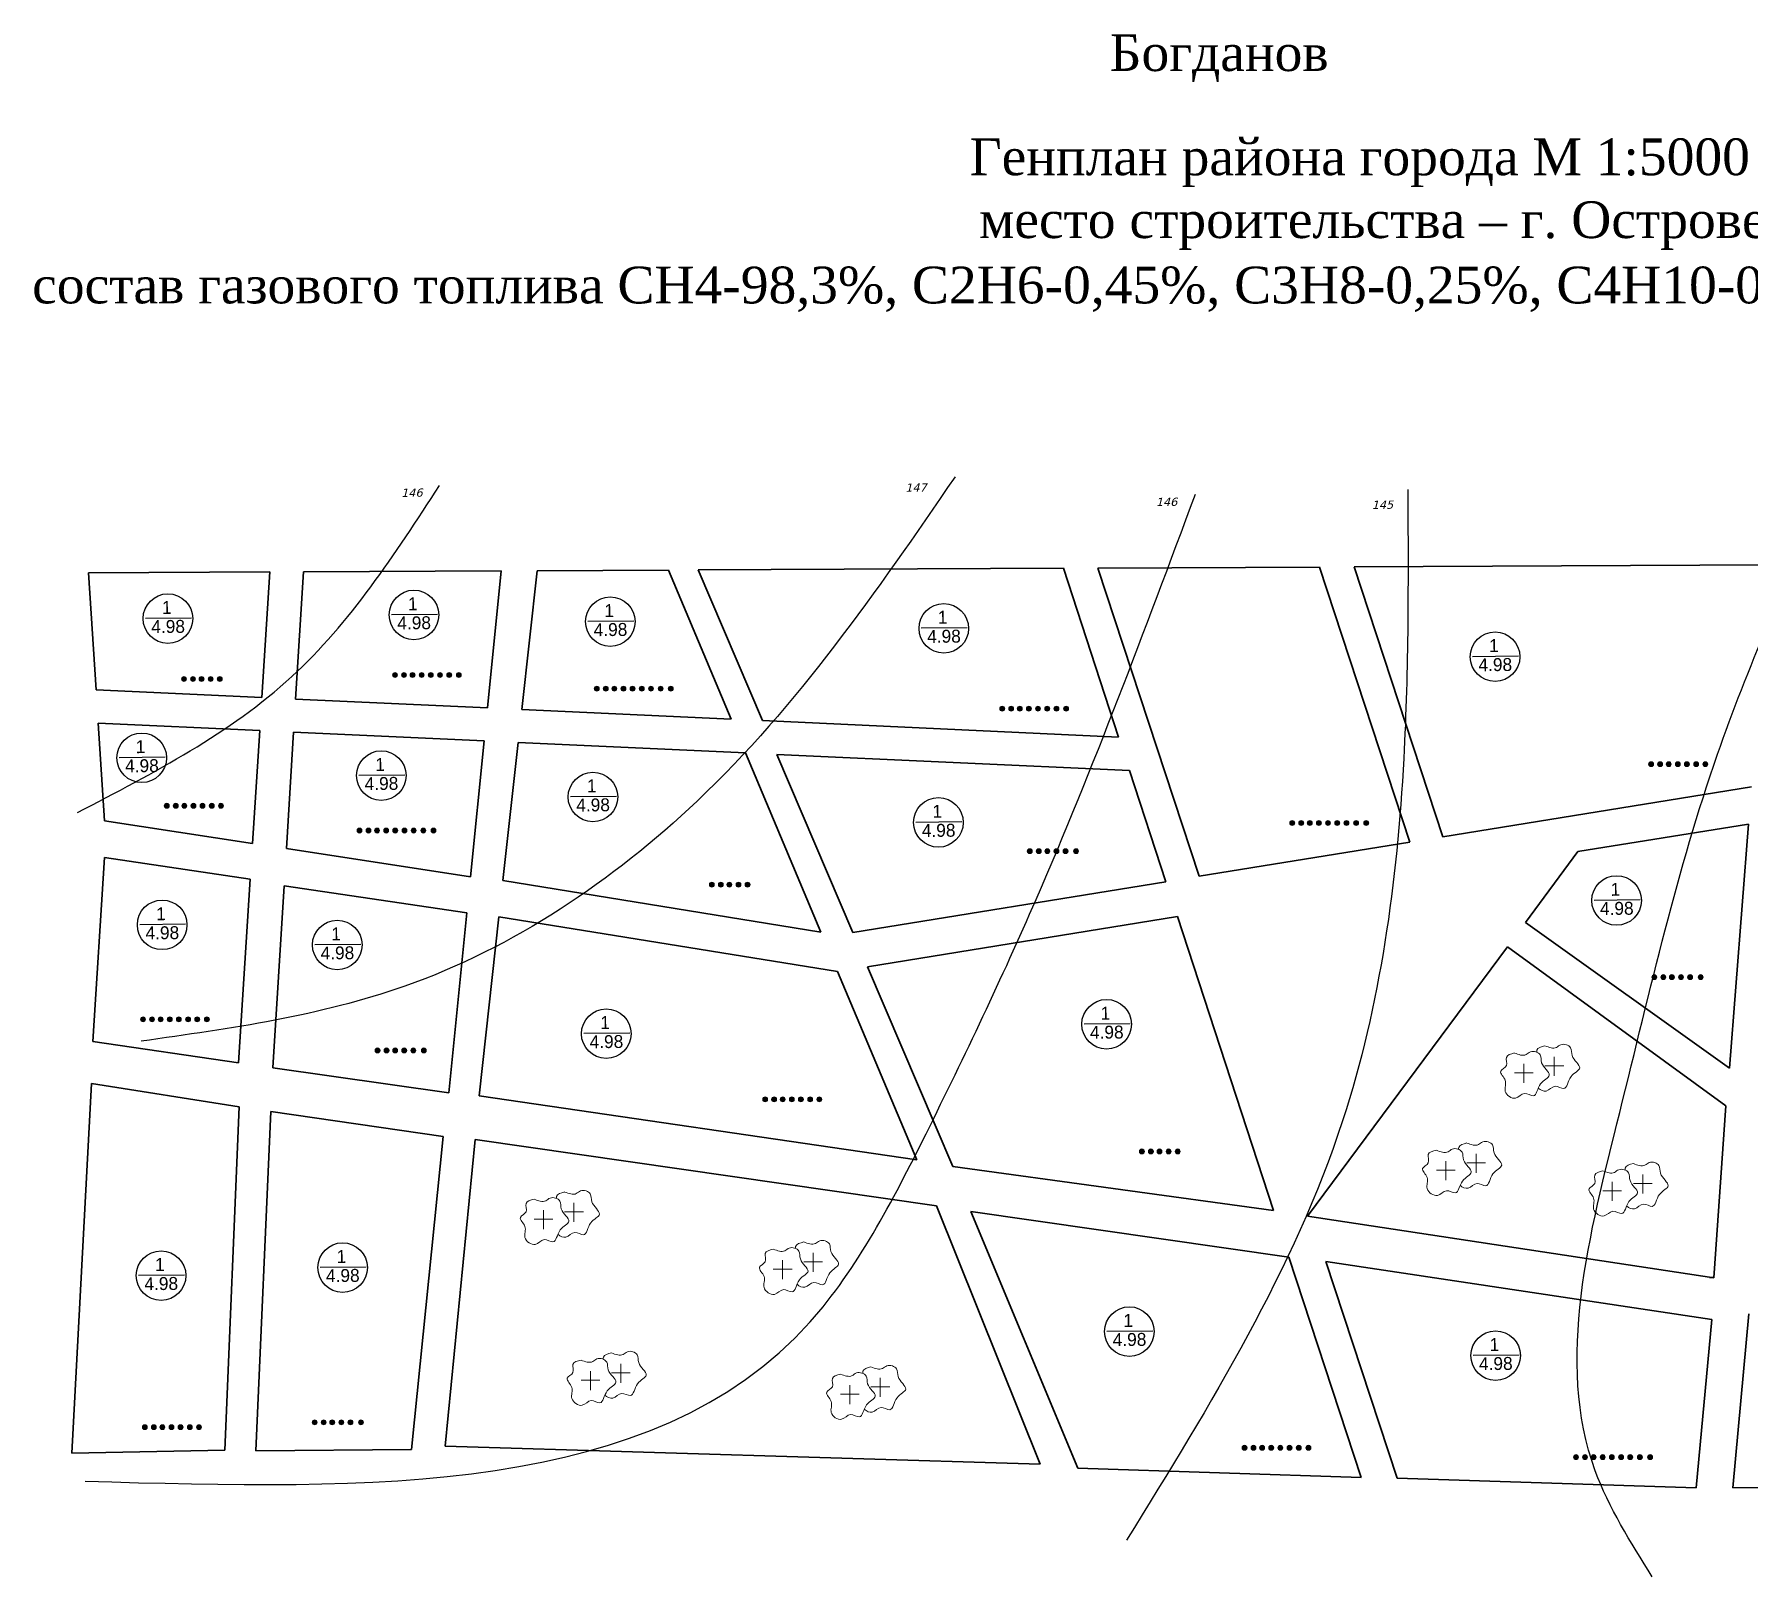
# Model space of a CAD drawing. Header units: millimetres. Extents: x -710977 to 10671, y -929782 to 89628.
# Drawn here: x -131643 to -84992, y -21677 to 20295 of the extents above; entities that cross this region are included whole.
import ezdxf

# ---------------------------------------------------------------- set-up
doc = ezdxf.new("R2010")
doc.units = ezdxf.units.MM
doc.header["$LTSCALE"] = 0.4
doc.layers.add('Площади', color=7, linetype='Continuous')
doc.layers.add('Тонкая', color=82, linetype='Continuous', lineweight=20)
doc.styles.add('style1', font='verdana.ttf', dxfattribs={"oblique": 15})
doc.styles.add('стиль1', font='times.ttf')

msp = doc.modelspace()

# ---------------------------------------------------------------- hatches: boundary and pattern name
at = {"layer": 'Тонкая', "ltscale": 10}
for points in [[(-127502.333, 2750.828, 1), (-127636.594, 2750.828, 1)], [(-127257.53, 2750.828, 1), (-127391.791, 2750.828, 1)], [(-127024.006, 2750.828, 1), (-127158.267, 2750.828, 1)], [(-126776.224, 2750.828, 1), (-126910.485, 2750.828, 1)], [(-126528.441, 2750.828, 1), (-126662.702, 2750.828, 1)], [(-121760.52, 2859.893, 1), (-121894.781, 2859.893, 1)], [(-121515.717, 2859.893, 1), (-121649.978, 2859.893, 1)], [(-121282.193, 2859.893, 1), (-121416.454, 2859.893, 1)], [(-121034.411, 2859.893, 1), (-121168.672, 2859.893, 1)], [(-120786.628, 2859.893, 1), (-120920.889, 2859.893, 1)], [(-120535.314, 2859.893, 1), (-120669.575, 2859.893, 1)], [(-120285.193, 2859.893, 1), (-120419.454, 2859.893, 1)], [(-120022.723, 2859.893, 1), (-120156.984, 2859.893, 1)], [(-116270.205, 2487.369, 1), (-116404.466, 2487.369, 1)], [(-116025.402, 2487.369, 1), (-116159.663, 2487.369, 1)], [(-115791.878, 2487.369, 1), (-115926.139, 2487.369, 1)], [(-115544.095, 2487.369, 1), (-115678.356, 2487.369, 1)], [(-115296.313, 2487.369, 1), (-115430.574, 2487.369, 1)], [(-115044.998, 2487.369, 1), (-115179.259, 2487.369, 1)], [(-114794.878, 2487.369, 1), (-114929.139, 2487.369, 1)], [(-114532.408, 2487.369, 1), (-114666.669, 2487.369, 1)], [(-114255.883, 2487.369, 1), (-114390.144, 2487.369, 1)], [(-105238.018, 1942.986, 1), (-105372.279, 1942.986, 1)], [(-104993.214, 1942.986, 1), (-105127.475, 1942.986, 1)], [(-104759.69, 1942.986, 1), (-104893.951, 1942.986, 1)], [(-104511.908, 1942.986, 1), (-104646.169, 1942.986, 1)], [(-104264.126, 1942.986, 1), (-104398.387, 1942.986, 1)], [(-104012.811, 1942.986, 1), (-104147.072, 1942.986, 1)], [(-103762.69, 1942.986, 1), (-103896.951, 1942.986, 1)], [(-103500.22, 1942.986, 1), (-103634.481, 1942.986, 1)], [(-87580.157, 433.243, 1), (-87714.418, 433.243, 1)], [(-87335.354, 433.243, 1), (-87469.615, 433.243, 1)], [(-87101.83, 433.243, 1), (-87236.091, 433.243, 1)], [(-86854.047, 433.243, 1), (-86988.308, 433.243, 1)], [(-86606.265, 433.243, 1), (-86740.526, 433.243, 1)], [(-86354.95, 433.243, 1), (-86489.212, 433.243, 1)], [(-86104.83, 433.243, 1), (-86239.091, 433.243, 1)], [(-127971.741, -698.796, 1), (-128106.002, -698.796, 1)], [(-127726.937, -698.796, 1), (-127861.198, -698.796, 1)], [(-127493.413, -698.796, 1), (-127627.674, -698.796, 1)], [(-127245.631, -698.796, 1), (-127379.892, -698.796, 1)], [(-126997.848, -698.796, 1), (-127132.109, -698.796, 1)], [(-126746.534, -698.796, 1), (-126880.795, -698.796, 1)], [(-126496.413, -698.796, 1), (-126630.674, -698.796, 1)], [(-122727.115, -1372.945, 1), (-122861.376, -1372.945, 1)], [(-122482.312, -1372.945, 1), (-122616.573, -1372.945, 1)], [(-122248.788, -1372.945, 1), (-122383.049, -1372.945, 1)], [(-122001.005, -1372.945, 1), (-122135.266, -1372.945, 1)], [(-121753.223, -1372.945, 1), (-121887.484, -1372.945, 1)], [(-121501.908, -1372.945, 1), (-121636.169, -1372.945, 1)], [(-121251.787, -1372.945, 1), (-121386.048, -1372.945, 1)], [(-120989.318, -1372.945, 1), (-121123.579, -1372.945, 1)], [(-120712.793, -1372.945, 1), (-120847.054, -1372.945, 1)], [(-97346.694, -1166.629, 1), (-97480.955, -1166.629, 1)], [(-97101.891, -1166.629, 1), (-97236.152, -1166.629, 1)], [(-96868.367, -1166.629, 1), (-97002.628, -1166.629, 1)], [(-96620.584, -1166.629, 1), (-96754.845, -1166.629, 1)], [(-96372.802, -1166.629, 1), (-96507.063, -1166.629, 1)], [(-96121.487, -1166.629, 1), (-96255.748, -1166.629, 1)], [(-95871.367, -1166.629, 1), (-96005.628, -1166.629, 1)], [(-95608.897, -1166.629, 1), (-95743.158, -1166.629, 1)], [(-95332.373, -1166.629, 1), (-95466.634, -1166.629, 1)], [(-104488.261, -1933.484, 1), (-104622.522, -1933.484, 1)], [(-104243.458, -1933.484, 1), (-104377.719, -1933.484, 1)], [(-104009.934, -1933.484, 1), (-104144.195, -1933.484, 1)], [(-103762.151, -1933.484, 1), (-103896.412, -1933.484, 1)], [(-103514.369, -1933.484, 1), (-103648.63, -1933.484, 1)], [(-103228.559, -1933.484, 1), (-103362.82, -1933.484, 1)], [(-113139.928, -2843.644, 1), (-113274.189, -2843.644, 1)], [(-112895.125, -2843.644, 1), (-113029.386, -2843.644, 1)], [(-112661.6, -2843.644, 1), (-112795.861, -2843.644, 1)], [(-112413.818, -2843.644, 1), (-112548.079, -2843.644, 1)], [(-112166.036, -2843.644, 1), (-112300.297, -2843.644, 1)], [(-87492.794, -5360.113, 1), (-87627.055, -5360.113, 1)], [(-87247.991, -5360.113, 1), (-87382.252, -5360.113, 1)], [(-87014.467, -5360.113, 1), (-87148.728, -5360.113, 1)], [(-86766.684, -5360.113, 1), (-86900.945, -5360.113, 1)], [(-86518.902, -5360.113, 1), (-86653.163, -5360.113, 1)], [(-86233.092, -5360.113, 1), (-86367.353, -5360.113, 1)], [(-128616.442, -6509.249, 1), (-128750.703, -6509.249, 1)], [(-128371.639, -6509.249, 1), (-128505.9, -6509.249, 1)], [(-128138.115, -6509.249, 1), (-128272.376, -6509.249, 1)], [(-127890.333, -6509.249, 1), (-128024.594, -6509.249, 1)], [(-127642.55, -6509.249, 1), (-127776.811, -6509.249, 1)], [(-127391.236, -6509.249, 1), (-127525.497, -6509.249, 1)], [(-127141.115, -6509.249, 1), (-127275.376, -6509.249, 1)], [(-126878.645, -6509.249, 1), (-127012.906, -6509.249, 1)], [(-122234.862, -7356.302, 1), (-122369.123, -7356.302, 1)], [(-121990.058, -7356.302, 1), (-122124.319, -7356.302, 1)], [(-121756.534, -7356.302, 1), (-121890.795, -7356.302, 1)], [(-121508.752, -7356.302, 1), (-121643.013, -7356.302, 1)], [(-121260.969, -7356.302, 1), (-121395.23, -7356.302, 1)], [(-120975.16, -7356.302, 1), (-121109.421, -7356.302, 1)], [(-111688.847, -8687.978, 1), (-111823.108, -8687.978, 1)], [(-111444.044, -8687.978, 1), (-111578.305, -8687.978, 1)], [(-111210.52, -8687.978, 1), (-111344.781, -8687.978, 1)], [(-110962.737, -8687.978, 1), (-111096.998, -8687.978, 1)], [(-110714.955, -8687.978, 1), (-110849.216, -8687.978, 1)], [(-110463.64, -8687.978, 1), (-110597.901, -8687.978, 1)], [(-110213.519, -8687.978, 1), (-110347.78, -8687.978, 1)], [(-101436.071, -10103.678, 1), (-101570.332, -10103.678, 1)], [(-101191.268, -10103.678, 1), (-101325.529, -10103.678, 1)], [(-100957.744, -10103.678, 1), (-101092.005, -10103.678, 1)], [(-100709.961, -10103.678, 1), (-100844.222, -10103.678, 1)], [(-100462.179, -10103.678, 1), (-100596.44, -10103.678, 1)], [(-128568.297, -17607.48, 1), (-128702.558, -17607.48, 1)], [(-128323.494, -17607.48, 1), (-128457.755, -17607.48, 1)], [(-128089.969, -17607.48, 1), (-128224.23, -17607.48, 1)], [(-127842.187, -17607.48, 1), (-127976.448, -17607.48, 1)], [(-127594.405, -17607.48, 1), (-127728.666, -17607.48, 1)], [(-127343.09, -17607.48, 1), (-127477.351, -17607.48, 1)], [(-127092.969, -17607.48, 1), (-127227.23, -17607.48, 1)], [(-123946.495, -17476.177, 1), (-124080.756, -17476.177, 1)], [(-123701.692, -17476.177, 1), (-123835.953, -17476.177, 1)], [(-123468.167, -17476.177, 1), (-123602.428, -17476.177, 1)], [(-123220.385, -17476.177, 1), (-123354.646, -17476.177, 1)], [(-122972.603, -17476.177, 1), (-123106.864, -17476.177, 1)], [(-122686.793, -17476.177, 1), (-122821.054, -17476.177, 1)], [(-98643.983, -18168.292, 1), (-98778.244, -18168.292, 1)], [(-98399.18, -18168.292, 1), (-98533.441, -18168.292, 1)], [(-98165.655, -18168.292, 1), (-98299.916, -18168.292, 1)], [(-97917.873, -18168.292, 1), (-98052.134, -18168.292, 1)], [(-97670.091, -18168.292, 1), (-97804.352, -18168.292, 1)], [(-97418.776, -18168.292, 1), (-97553.037, -18168.292, 1)], [(-97168.655, -18168.292, 1), (-97302.916, -18168.292, 1)], [(-96906.185, -18168.292, 1), (-97040.446, -18168.292, 1)], [(-89623.443, -18422.601, 1), (-89757.704, -18422.601, 1)], [(-89378.64, -18422.601, 1), (-89512.901, -18422.601, 1)], [(-89145.116, -18422.601, 1), (-89279.377, -18422.601, 1)], [(-88897.333, -18422.601, 1), (-89031.594, -18422.601, 1)], [(-88649.551, -18422.601, 1), (-88783.812, -18422.601, 1)], [(-88398.236, -18422.601, 1), (-88532.497, -18422.601, 1)], [(-88148.115, -18422.601, 1), (-88282.377, -18422.601, 1)], [(-87885.646, -18422.601, 1), (-88019.907, -18422.601, 1)], [(-87609.121, -18422.601, 1), (-87743.382, -18422.601, 1)]]:
    msp.add_hatch(color=0, dxfattribs=at).paths.add_polyline_path(points)

# ---------------------------------------------------------------- linework, layer by layer
at = {"color": 0, "lineweight": 30}
for p, q in [((-125233.651, 5663.799), (-130164.503, 5640.64)), ((-130164.503, 5640.64), (-129958.96, 2452.617)), ((-125233.651, 5663.799), (-125451.128, 2245.222)), ((-124531.012, 2202.889), (-124318.087, 5668.1)), ((-118938.421, 5693.367), (-124318.087, 5668.1)), ((-118938.421, 5693.367), (-119312.918, 1962.816)), ((-118379.885, 1919.889), (-117962.692, 5697.95)), ((-114384.688, 5714.756), (-117962.692, 5697.95)), ((-114384.688, 5714.756), (-112676.387, 1657.484)), ((-103640.531, 5765.22), (-113576.492, 5718.552)), ((-111827.752, 1618.44), (-113576.492, 5718.552)), ((-103640.531, 5765.22), (-102137.004, 1172.59)), ((-96668.229, 5797.968), (-102698.823, 5769.643)), ((-102698.823, 5769.643), (-99942.191, -2616.865)), ((-96668.229, 5797.968), (-94217.188, -1688.905)), ((-84446.98, 5855.369), (-95726.398, 5802.391)), ((-95726.398, 5802.391), (-93312.235, -1542.223)), ((-129958.96, 2452.617), (-125451.128, 2245.222)), ((-124531.012, 2202.889), (-119312.918, 1962.816)), ((-118379.885, 1919.889), (-112676.387, 1657.484)), ((-129900.761, 1549.939), (-129729.595, -1104.878)), ((-129900.761, 1549.939), (-125508.215, 1347.848)), ((-111827.752, 1618.44), (-102137.004, 1172.59)), ((-125508.215, 1347.848), (-125703.478, -1721.539)), ((-124780.837, -1862.856), (-124586.158, 1305.426)), ((-124586.158, 1305.426), (-119402.851, 1066.954)), ((-119402.851, 1066.954), (-119773.949, -2629.737)), ((-118893.954, -2735.48), (-118478.765, 1024.438)), ((-118478.765, 1024.438), (-112289.96, 739.705)), ((-112289.96, 739.705), (-110235.856, -4138.861)), ((-109369.609, -4144.944), (-111436.209, 700.426)), ((-111436.209, 700.426), (-101837.857, 258.827)), ((-101837.857, 258.827), (-100848.334, -2763.74)), ((-84919.357, -181.831), (-93312.235, -1542.223)), ((-129729.595, -1104.878), (-125703.478, -1721.539)), ((-84998.606, -1194.676), (-89639.35, -1946.889)), ((-85518.269, -7836.208), (-84998.606, -1194.676)), ((-124780.837, -1862.856), (-119773.949, -2629.737)), ((-94217.188, -1688.905), (-99942.191, -2616.865)), ((-130052.655, -7115.602), (-129729.595, -2104.878)), ((-129729.595, -2104.878), (-125765.233, -2692.291)), ((-91067.644, -3872.103), (-89639.35, -1946.889)), ((-125765.233, -2692.291), (-126083.334, -7692.607)), ((-118893.954, -2735.48), (-110235.856, -4138.861)), ((-100848.334, -2763.74), (-109369.609, -4144.944)), ((-125147.707, -7833.417), (-124843.243, -2878.461)), ((-124843.243, -2878.461), (-119872.815, -3614.594)), ((-119872.815, -3614.594), (-120364.459, -8512.102)), ((-119541.067, -8595.678), (-119002.438, -3717.896)), ((-119002.438, -3717.896), (-109783.97, -5212.107)), ((-100537.452, -3713.35), (-108970.678, -5080.282)), ((-100537.452, -3713.35), (-97919.448, -11710.226)), ((-91067.644, -3872.103), (-85518.269, -7836.208)), ((-97000.142, -11868.588), (-91558.129, -4533.233)), ((-91558.129, -4533.233), (-85616.676, -8867.669)), ((-106651.372, -10518.146), (-108970.678, -5080.282)), ((-109783.97, -5212.107), (-107628.731, -10330.871)), ((-126083.334, -7692.607), (-130052.655, -7115.602)), ((-120364.459, -8512.102), (-125147.707, -7833.417)), ((-130621.244, -18317.698), (-130088.812, -8254.989)), ((-130088.812, -8254.989), (-126069.12, -8889.4)), ((-107628.731, -10330.871), (-119541.067, -8595.678)), ((-126069.12, -8889.4), (-126454.125, -18232.68)), ((-125610.896, -18255.451), (-125209.981, -9015.285)), ((-125209.981, -9015.285), (-120513.097, -9702.299)), ((-85616.676, -8867.669), (-85944.476, -13546.836)), ((-120513.097, -9702.299), (-121379.906, -18213.748)), ((-120466.796, -18125.354), (-119647.462, -9783.672)), ((-119647.462, -9783.672), (-107090.556, -11582.753)), ((-97919.448, -11710.226), (-106651.372, -10518.146)), ((-107090.556, -11582.753), (-104273.936, -18613.137)), ((-103247.199, -18720.755), (-106155.493, -11740.641)), ((-106155.493, -11740.641), (-97502.538, -12983.707)), ((-85944.476, -13546.836), (-97000.142, -11868.588)), ((-97502.538, -12983.707), (-95540.498, -18976.894)), ((-85999.452, -14674.702), (-96496.487, -13099.734)), ((-96496.487, -13099.734), (-94557.294, -18999.347)), ((-86054.428, -13546.836), (-85943.295, -13529.966)), ((-86422.616, -19259.125), (-85999.452, -14674.702)), ((-85422.616, -19259.125), (-84985.408, -14522.556)), ((-104273.936, -18613.137), (-120466.796, -18125.354)), ((-126454.125, -18232.68), (-130621.244, -18317.698)), ((-121379.906, -18213.748), (-125610.896, -18255.451)), ((-95540.498, -18976.894), (-103247.199, -18720.755)), ((-94557.294, -18999.347), (-86422.616, -19259.125)), ((-85422.195, -19254.555), (-74671.384, -19205.441))]:
    msp.add_line(p, q, dxfattribs=at)
at = {"color": 241, "lineweight": 25}
for p, q in [((-127367.475, 4410.705), (-128618.216, 4396.809)), ((-120673.114, 4510.353), (-121923.855, 4496.457)), ((-115330.186, 4326.544), (-116580.927, 4312.647)), ((-106255.816, 4144.431), (-107506.557, 4130.534)), ((-91254.717, 3372.824), (-92505.458, 3358.927)), ((-128080.017, 621.791), (-129330.758, 607.894)), ((-121561.986, 137.926), (-122812.727, 124.03)), ((-115803.953, -444.838), (-117054.694, -458.734)), ((-106401.591, -1136.871), (-107652.332, -1150.768)), ((-87948.482, -3260.114), (-89199.223, -3274.011)), ((-127524.715, -3923.866), (-128775.456, -3937.762)), ((-122760.611, -4471.085), (-124011.352, -4484.981)), ((-115440.695, -6885.298), (-116691.436, -6899.195)), ((-101825.652, -6629.244), (-103076.393, -6643.141)), ((-127555.158, -13469.516), (-128805.899, -13483.413)), ((-122614.213, -13250.043), (-123864.954, -13263.939)), ((-101206.956, -14991.436), (-102457.697, -15005.332)), ((-91240.304, -15645.918), (-92491.045, -15659.814))]:
    msp.add_line(p, q, dxfattribs=at)
for centre in [(-121311.585, 4495.618), (-128005.945, 4395.97), (-115968.656, 4311.808), (-106894.286, 4129.695), (-91893.188, 3358.088), (-128718.488, 607.055), (-122200.457, 123.191), (-116442.423, -459.574), (-107040.061, -1151.607), (-88586.953, -3274.85), (-128163.185, -3938.601), (-123399.082, -4485.82), (-102464.122, -6643.98), (-116079.166, -6900.034), (-123252.683, -13264.778), (-128193.628, -13484.252), (-101845.426, -15006.171), (-91878.774, -15660.653)]:
    msp.add_circle(centre, 674.561, dxfattribs=at)
at = {"ltscale": 0.5}
for points in [[(-130467.73, -883.814), (-124636.096, 2816.9), (-120616.995, 8013.647)], [(-106589.552, 8249.862), (-113603.276, -568.858), (-121562.667, -5608.129), (-128734.001, -7104.161)], [(-130255.396, -19077.137), (-110529.846, -14741.805), (-107377.609, -9623.795), (-104382.987, -3245.971), (-100048.664, 7777.431)], [(-94268.068, 7903.988), (-94378.948, 591.928), (-96042.201, -9268.275), (-101919.024, -20679.521)], [(-87615.06, -21676.619), (-89167.428, -18796.111), (-88502.124, -9046.698), (-85840.922, 702.717), (-82957.95, 7682.411)]]:
    msp.add_spline(points, degree=3, dxfattribs=at)
at = {"layer": 'Тонкая', "color": 6}
for p, q in [((-91112.02, -7968.491), (-91112.02, -7724.612)), ((-91112.02, -7724.612), (-91112.02, -8241.25)), ((-90282.536, -7529.093), (-90282.536, -8045.731)), ((-90282.536, -7772.972), (-90282.536, -7529.093)), ((-92407.029, -10173.591), (-92407.029, -10690.229)), ((-92407.029, -10417.47), (-92407.029, -10173.591)), ((-93236.514, -10612.989), (-93236.514, -10369.11)), ((-93236.514, -10369.11), (-93236.514, -10885.748)), ((-88706.933, -11173.944), (-88706.933, -10930.065)), ((-88706.933, -10930.065), (-88706.933, -11446.703)), ((-87877.449, -10734.546), (-87877.449, -11251.184)), ((-87877.449, -10978.425), (-87877.449, -10734.546)), ((-116957.448, -11506.445), (-116957.448, -12023.082)), ((-116957.448, -11750.323), (-116957.448, -11506.445)), ((-117786.932, -11945.842), (-117786.932, -11701.963)), ((-117786.932, -11701.963), (-117786.932, -12218.601)), ((-111280.942, -13306.008), (-111280.942, -13062.129)), ((-111280.942, -13062.129), (-111280.942, -13578.767)), ((-110451.457, -12866.61), (-110451.457, -13383.248)), ((-110451.457, -13110.489), (-110451.457, -12866.61)), ((-116511.249, -16323.88), (-116511.249, -16080.001)), ((-116511.249, -16080.001), (-116511.249, -16596.639)), ((-115681.765, -15884.482), (-115681.765, -16401.12)), ((-115681.765, -16128.361), (-115681.765, -15884.482)), ((-108622.975, -16267.029), (-108622.975, -16783.667)), ((-108622.975, -16510.908), (-108622.975, -16267.029)), ((-109452.459, -16706.427), (-109452.459, -16462.548)), ((-109452.459, -16462.548), (-109452.459, -16979.186))]:
    msp.add_line(p, q, dxfattribs=at)
at = {"layer": 'Тонкая', "color": 0, "ltscale": 10}
for centre in [(-127569.464, 2750.828), (-127324.661, 2750.828), (-127091.136, 2750.828), (-126843.354, 2750.828), (-126595.572, 2750.828), (-121827.651, 2859.893), (-121582.848, 2859.893), (-121349.323, 2859.893), (-121101.541, 2859.893), (-120853.759, 2859.893), (-120602.444, 2859.893), (-120352.323, 2859.893), (-120089.854, 2859.893), (-116337.336, 2487.369), (-116092.532, 2487.369), (-115859.008, 2487.369), (-115611.226, 2487.369), (-115363.444, 2487.369), (-115112.129, 2487.369), (-114862.008, 2487.369), (-114599.538, 2487.369), (-114323.014, 2487.369), (-105305.148, 1942.986), (-105060.345, 1942.986), (-104826.821, 1942.986), (-104579.038, 1942.986), (-104331.256, 1942.986), (-104079.941, 1942.986), (-103829.821, 1942.986), (-103567.351, 1942.986), (-87647.288, 433.243), (-87402.484, 433.243), (-87168.96, 433.243), (-86921.178, 433.243), (-86673.396, 433.243), (-86422.081, 433.243), (-86171.96, 433.243), (-128038.871, -698.796), (-127794.068, -698.796), (-127560.544, -698.796), (-127312.761, -698.796), (-127064.979, -698.796), (-126813.664, -698.796), (-126563.543, -698.796), (-122794.246, -1372.945), (-122549.442, -1372.945), (-122315.918, -1372.945), (-122068.136, -1372.945), (-121820.353, -1372.945), (-121569.039, -1372.945), (-121318.918, -1372.945), (-121056.448, -1372.945), (-120779.924, -1372.945), (-97413.825, -1166.629), (-97169.021, -1166.629), (-96935.497, -1166.629), (-96687.715, -1166.629), (-96439.933, -1166.629), (-96188.618, -1166.629), (-95938.497, -1166.629), (-95676.027, -1166.629), (-95399.503, -1166.629), (-104555.392, -1933.484), (-104310.588, -1933.484), (-104077.064, -1933.484), (-103829.282, -1933.484), (-103581.5, -1933.484), (-103295.69, -1933.484), (-113207.058, -2843.644), (-112962.255, -2843.644), (-112728.731, -2843.644), (-112480.949, -2843.644), (-112233.166, -2843.644), (-87559.925, -5360.113), (-87315.121, -5360.113), (-87081.597, -5360.113), (-86833.815, -5360.113), (-86586.033, -5360.113), (-86300.223, -5360.113), (-128683.573, -6509.249), (-128438.77, -6509.249), (-128205.245, -6509.249), (-127957.463, -6509.249), (-127709.681, -6509.249), (-127458.366, -6509.249), (-127208.245, -6509.249), (-126945.775, -6509.249), (-122301.992, -7356.302), (-122057.189, -7356.302), (-121823.665, -7356.302), (-121575.882, -7356.302), (-121328.1, -7356.302), (-121042.29, -7356.302), (-111755.978, -8687.978), (-111511.174, -8687.978), (-111277.65, -8687.978), (-111029.868, -8687.978), (-110782.085, -8687.978), (-110530.771, -8687.978), (-110280.65, -8687.978), (-101503.202, -10103.678), (-101258.398, -10103.678), (-101024.874, -10103.678), (-100777.092, -10103.678), (-100529.31, -10103.678), (-128635.427, -17607.48), (-128390.624, -17607.48), (-128157.1, -17607.48), (-127909.318, -17607.48), (-127661.535, -17607.48), (-127410.221, -17607.48), (-127160.1, -17607.48), (-124013.625, -17476.177), (-123768.822, -17476.177), (-123535.298, -17476.177), (-123287.516, -17476.177), (-123039.733, -17476.177), (-122753.924, -17476.177), (-98711.113, -18168.292), (-98466.31, -18168.292), (-98232.786, -18168.292), (-97985.004, -18168.292), (-97737.221, -18168.292), (-97485.907, -18168.292), (-97235.786, -18168.292), (-96973.316, -18168.292), (-89690.574, -18422.601), (-89445.77, -18422.601), (-89212.246, -18422.601), (-88964.464, -18422.601), (-88716.681, -18422.601), (-88465.367, -18422.601), (-88215.246, -18422.601), (-87952.776, -18422.601), (-87676.252, -18422.601)]:
    msp.add_circle(centre, 67.131, dxfattribs=at)
at = {"layer": 'Тонкая', "color": 6}
for points in [[(-91364.757, -7425.387), (-91586.9, -7545.383), (-91586.9, -7767.375), (-91739.939, -7920.414), (-91616.919, -8169.359), (-91616.919, -8469.348), (-91334.738, -8655.341), (-91090.32, -8527.622), (-90854.429, -8589.344), (-90655.37, -8264.375), (-90419.255, -8028.26), (-90627.141, -7689.377), (-90668.309, -7479.385), (-90932.479, -7395.389), (-91049.526, -7467.897), (-91365.87, -7426.569)], [(-90536.214, -7772.972), (-90025.647, -7772.972)], [(-91365.699, -7968.491), (-90855.131, -7968.491)], [(-93489.25, -10069.886), (-93711.393, -10189.881), (-93711.393, -10411.873), (-93864.432, -10564.912), (-93741.412, -10813.858), (-93741.412, -11113.846), (-93459.231, -11299.839), (-93214.813, -11172.12), (-92978.922, -11233.842), (-92779.863, -10908.873), (-92543.748, -10672.759), (-92751.635, -10333.876), (-92792.802, -10123.884), (-93056.972, -10039.887), (-93174.019, -10112.395), (-93490.363, -10071.067)], [(-93490.192, -10612.989), (-92979.624, -10612.989)], [(-92660.707, -10417.47), (-92150.14, -10417.47)], [(-88959.67, -10630.84), (-89181.813, -10750.836), (-89181.813, -10972.828), (-89334.852, -11125.867), (-89211.832, -11374.812), (-89211.832, -11674.801), (-88929.651, -11860.794), (-88685.233, -11733.075), (-88449.342, -11794.797), (-88250.283, -11469.828), (-88014.168, -11233.713), (-88222.054, -10894.83), (-88263.222, -10684.839), (-88527.392, -10600.842), (-88644.439, -10673.35), (-88960.783, -10632.022)], [(-88960.612, -11173.944), (-88450.044, -11173.944)], [(-88131.127, -10978.425), (-87620.56, -10978.425)], [(-118039.669, -11402.739), (-118261.812, -11522.735), (-118261.812, -11744.726), (-118414.851, -11897.766), (-118291.831, -12146.711), (-118291.831, -12446.7), (-118009.65, -12632.693), (-117765.232, -12504.974), (-117529.341, -12566.695), (-117330.282, -12241.727), (-117094.167, -12005.612), (-117302.053, -11666.729), (-117343.221, -11456.737), (-117607.391, -11372.74), (-117724.438, -11445.249), (-118040.782, -11403.92)], [(-118040.61, -11945.842), (-117530.043, -11945.842)], [(-117211.126, -11750.323), (-116700.559, -11750.323)], [(-111533.678, -12762.905), (-111755.821, -12882.9), (-111755.821, -13104.892), (-111908.861, -13257.931), (-111785.841, -13506.877), (-111785.841, -13806.865), (-111503.659, -13992.858), (-111259.241, -13865.139), (-111023.35, -13926.861), (-110824.291, -13601.892), (-110588.176, -13365.778), (-110796.063, -13026.895), (-110837.23, -12816.903), (-111101.4, -12732.906), (-111218.447, -12805.414), (-111534.791, -12764.086)], [(-111534.62, -13306.008), (-111024.052, -13306.008)], [(-110705.136, -13110.489), (-110194.568, -13110.489)], [(-116763.986, -15780.777), (-116986.129, -15900.772), (-116986.129, -16122.764), (-117139.168, -16275.803), (-117016.148, -16524.749), (-117016.148, -16824.737), (-116733.967, -17010.73), (-116489.549, -16883.011), (-116253.658, -16944.733), (-116054.599, -16619.764), (-115818.484, -16383.65), (-116026.37, -16044.767), (-116067.538, -15834.775), (-116331.708, -15750.778), (-116448.755, -15823.286), (-116765.099, -15781.958)], [(-116764.928, -16323.88), (-116254.36, -16323.88)], [(-115935.443, -16128.361), (-115424.876, -16128.361)], [(-109705.196, -16163.324), (-109927.339, -16283.319), (-109927.339, -16505.311), (-110080.378, -16658.35), (-109957.358, -16907.296), (-109957.358, -17207.285), (-109675.177, -17393.278), (-109430.759, -17265.559), (-109194.868, -17327.28), (-108995.809, -17002.311), (-108759.694, -16766.197), (-108967.58, -16427.314), (-109008.748, -16217.322), (-109272.918, -16133.325), (-109389.965, -16205.834), (-109706.309, -16164.505)], [(-109706.138, -16706.427), (-109195.57, -16706.427)], [(-108876.653, -16510.908), (-108366.086, -16510.908)]]:
    msp.add_spline(points, degree=3, dxfattribs=at)
for points, knots in [([(-90535.273, -7229.868), (-90636.887, -7255.207), (-90762.471, -7286.524), (-90761.737, -7385.014), (-90759.736, -7405.046)], [0, 0, 0, 0, 1.262401866, 1.560191759, 1.560191759, 1.560191759, 1.560191759]), ([(-90718.878, -8381.948), (-90659.714, -8438.904), (-90468.746, -8521.343), (-90290.903, -8246.629), (-89936.016, -8510.24), (-89909.421, -8022.459), (-89428.161, -7842.06), (-89850.816, -7566.941), (-89783.118, -7240.705), (-90078.519, -7144.496), (-90260.559, -7336.224), (-90422.95, -7274.303), (-90536.386, -7231.05)], [6.944618724, 6.944618724, 6.944618724, 6.944618724, 8.03268976, 9.411568923, 10.630729425, 12.536176049, 14.205758752, 16.193586351, 17.263532183, 18.649544583, 19.337974108, 20.933136541, 20.933136541, 20.933136541, 20.933136541]), ([(-92659.766, -9874.367), (-92761.38, -9899.706), (-92886.964, -9931.022), (-92886.231, -10029.512), (-92884.229, -10049.544)], [0, 0, 0, 0, 1.262401866, 1.560191759, 1.560191759, 1.560191759, 1.560191759]), ([(-92843.371, -11026.446), (-92784.207, -11083.403), (-92593.239, -11165.841), (-92415.396, -10891.127), (-92060.51, -11154.738), (-92033.914, -10666.957), (-91552.654, -10486.559), (-91975.309, -10211.439), (-91907.612, -9885.203), (-92203.012, -9788.994), (-92385.052, -9980.722), (-92547.444, -9918.801), (-92660.879, -9875.548)], [6.944618724, 6.944618724, 6.944618724, 6.944618724, 8.03268976, 9.411568923, 10.630729425, 12.536176049, 14.205758752, 16.193586351, 17.263532183, 18.649544583, 19.337974108, 20.933136541, 20.933136541, 20.933136541, 20.933136541]), ([(-88130.186, -10435.322), (-88231.8, -10460.661), (-88357.384, -10491.977), (-88356.65, -10590.467), (-88354.649, -10610.499)], [0, 0, 0, 0, 1.262401866, 1.560191759, 1.560191759, 1.560191759, 1.560191759]), ([(-88313.791, -11587.401), (-88254.627, -11644.358), (-88063.659, -11726.796), (-87885.816, -11452.082), (-87530.929, -11715.693), (-87504.334, -11227.912), (-87023.074, -11047.514), (-87445.729, -10772.394), (-87378.031, -10446.158), (-87673.432, -10349.949), (-87855.472, -10541.677), (-88017.863, -10479.756), (-88131.299, -10436.503)], [6.944618724, 6.944618724, 6.944618724, 6.944618724, 8.03268976, 9.411568923, 10.630729425, 12.536176049, 14.205758752, 16.193586351, 17.263532183, 18.649544583, 19.337974108, 20.933136541, 20.933136541, 20.933136541, 20.933136541]), ([(-117393.79, -12359.299), (-117334.626, -12416.256), (-117143.658, -12498.694), (-116965.814, -12223.98), (-116610.928, -12487.592), (-116584.333, -11999.81), (-116103.073, -11819.412), (-116525.728, -11544.292), (-116458.03, -11218.057), (-116753.431, -11121.847), (-116935.471, -11313.575), (-117097.862, -11251.655), (-117211.297, -11208.401)], [6.944618724, 6.944618724, 6.944618724, 6.944618724, 8.03268976, 9.411568923, 10.630729425, 12.536176049, 14.205758752, 16.193586351, 17.263532183, 18.649544583, 19.337974108, 20.933136541, 20.933136541, 20.933136541, 20.933136541]), ([(-117210.185, -11207.22), (-117311.799, -11232.559), (-117437.382, -11263.875), (-117436.649, -11362.366), (-117434.648, -11382.398)], [0, 0, 0, 0, 1.262401866, 1.560191759, 1.560191759, 1.560191759, 1.560191759]), ([(-110704.194, -12567.386), (-110805.808, -12592.725), (-110931.392, -12624.041), (-110930.659, -12722.531), (-110928.657, -12742.563)], [0, 0, 0, 0, 1.262401866, 1.560191759, 1.560191759, 1.560191759, 1.560191759]), ([(-110887.8, -13719.465), (-110828.635, -13776.422), (-110637.668, -13858.86), (-110459.824, -13584.146), (-110104.938, -13847.757), (-110078.342, -13359.976), (-109597.082, -13179.578), (-110019.737, -12904.458), (-109952.04, -12578.222), (-110247.44, -12482.013), (-110429.481, -12673.741), (-110591.872, -12611.821), (-110705.307, -12568.567)], [6.944618724, 6.944618724, 6.944618724, 6.944618724, 8.03268976, 9.411568923, 10.630729425, 12.536176049, 14.205758752, 16.193586351, 17.263532183, 18.649544583, 19.337974108, 20.933136541, 20.933136541, 20.933136541, 20.933136541]), ([(-115934.502, -15585.258), (-116036.116, -15610.597), (-116161.7, -15641.913), (-116160.967, -15740.403), (-116158.965, -15760.435)], [0, 0, 0, 0, 1.262401866, 1.560191759, 1.560191759, 1.560191759, 1.560191759]), ([(-116118.107, -16737.337), (-116058.943, -16794.294), (-115867.975, -16876.732), (-115690.132, -16602.018), (-115335.245, -16865.629), (-115308.65, -16377.848), (-114827.39, -16197.45), (-115250.045, -15922.33), (-115182.347, -15596.094), (-115477.748, -15499.885), (-115659.788, -15691.613), (-115822.179, -15629.693), (-115935.615, -15586.439)], [6.944618724, 6.944618724, 6.944618724, 6.944618724, 8.03268976, 9.411568923, 10.630729425, 12.536176049, 14.205758752, 16.193586351, 17.263532183, 18.649544583, 19.337974108, 20.933136541, 20.933136541, 20.933136541, 20.933136541]), ([(-108875.712, -15967.805), (-108977.326, -15993.144), (-109102.91, -16024.46), (-109102.176, -16122.95), (-109100.175, -16142.983)], [0, 0, 0, 0, 1.262401866, 1.560191759, 1.560191759, 1.560191759, 1.560191759]), ([(-109059.317, -17119.884), (-109000.153, -17176.841), (-108809.185, -17259.279), (-108631.342, -16984.565), (-108276.455, -17248.177), (-108249.86, -16760.395), (-107768.6, -16579.997), (-108191.255, -16304.877), (-108123.557, -15978.641), (-108418.958, -15882.432), (-108600.998, -16074.16), (-108763.389, -16012.24), (-108876.825, -15968.986)], [6.944618724, 6.944618724, 6.944618724, 6.944618724, 8.03268976, 9.411568923, 10.630729425, 12.536176049, 14.205758752, 16.193586351, 17.263532183, 18.649544583, 19.337974108, 20.933136541, 20.933136541, 20.933136541, 20.933136541])]:
    msp.add_open_spline(points, degree=3, knots=knots, dxfattribs=at)

# ---------------------------------------------------------------- texts
at = {"color": 2, "ltscale": 0.5, "attachment_point": 1, "rotation": 0.6365653}
for s, width, insert, char_height in [('1', 1002.98658, (-128170.659, 4872.844), 351.793), ('1', 1002.98658, (-121476.299, 4972.492), 351.793), ('1', 1002.98658, (-116133.371, 4788.683), 351.793), ('4.98', 1702.86394, (-128460.626, 4350.751), 351.7926), ('4.98', 1702.86394, (-121766.265, 4450.399), 351.7926), ('4.98', 1702.86394, (-116423.337, 4266.59), 351.7926), ('1', 1002.98658, (-107059, 4606.57), 351.793), ('4.98', 1702.86394, (-107348.967, 4084.477), 351.7926), ('1', 1002.98658, (-92057.902, 3834.963), 351.793), ('4.98', 1702.86394, (-92347.868, 3312.869), 351.7926), ('1', 1002.98658, (-128883.202, 1083.93), 351.793), ('4.98', 1702.86394, (-129173.168, 561.837), 351.7926), ('1', 1002.98658, (-122365.171, 600.066), 351.793), ('4.98', 1702.86394, (-122655.137, 77.972), 351.7926), ('1', 1002.98658, (-116607.137, 17.301), 351.793), ('4.98', 1702.86394, (-116897.104, -504.792), 351.7926), ('1', 1002.98658, (-107204.775, -674.732), 351.793), ('4.98', 1702.86394, (-107494.742, -1196.825), 351.7926), ('1', 1002.98658, (-88751.667, -2797.975), 351.793), ('1', 1002.98658, (-128327.899, -3461.727), 351.793), ('4.98', 1702.86394, (-89041.633, -3320.068), 351.7926), ('4.98', 1702.86394, (-128617.866, -3983.82), 351.7926), ('1', 1002.98658, (-123563.796, -4008.945), 351.793), ('4.98', 1702.86394, (-123853.762, -4531.039), 351.7926), ('1', 1002.98658, (-116243.88, -6423.159), 351.793), ('1', 1002.98658, (-102628.836, -6167.105), 351.793), ('4.98', 1702.86394, (-116533.846, -6945.253), 351.7926), ('4.98', 1702.86394, (-102918.803, -6689.198), 351.7926), ('1', 1002.98658, (-128358.342, -13007.377), 351.793), ('1', 1002.98658, (-123417.398, -12787.904), 351.793), ('4.98', 1702.86394, (-128648.309, -13529.47), 351.7926), ('4.98', 1702.86394, (-123707.364, -13309.997), 351.7926), ('1', 1002.98658, (-102010.14, -14529.297), 351.793), ('4.98', 1702.86394, (-102300.107, -15051.39), 351.7926), ('1', 1002.98658, (-92043.488, -15183.779), 351.793), ('4.98', 1702.86394, (-92333.455, -15705.872), 351.7926)]:
    msp.add_mtext_dynamic_manual_height_columns(s, width=width, gutter_width=3517.926, heights=[0], dxfattribs=dict(at, insert=insert, char_height=char_height))
at = {"layer": 'Площади', "color": 0, "lineweight": 30, "style": 'style1', "oblique": 15}
for s, p in [('146', (-121661.54, 7705.589)), ('147', (-107944.668, 7844.677)), ('146', (-101125.695, 7455.144)), ('145', (-95250.525, 7377.221))]:
    msp.add_text(s, height=224, rotation=0.7103714, dxfattribs=at).set_placement(p)
at = {"layer": 'Тонкая', "color": 0, "style": 'стиль1'}
for s, p in [('Богданов', (-102381.89, 19294.709)), ('Генплан района города М 1:5000', (-106192.89, 16460.709)), ('место строительства – г. Островец', (-105931.452, 14750.146)), ('состав газового топлива СН4-98,3%%%, С2Н6-0,45%%%, С3Н8-0,25%%%, С4Н10-0,3%%%, С5Н12- –, СО2-0,1%%%, редкие газы и N2-0,6%%%; ', (-131700.452, 12972.146))]:
    msp.add_text(s, height=1000, dxfattribs=at).set_placement(p)

doc.saveas('drawing.dxf')
